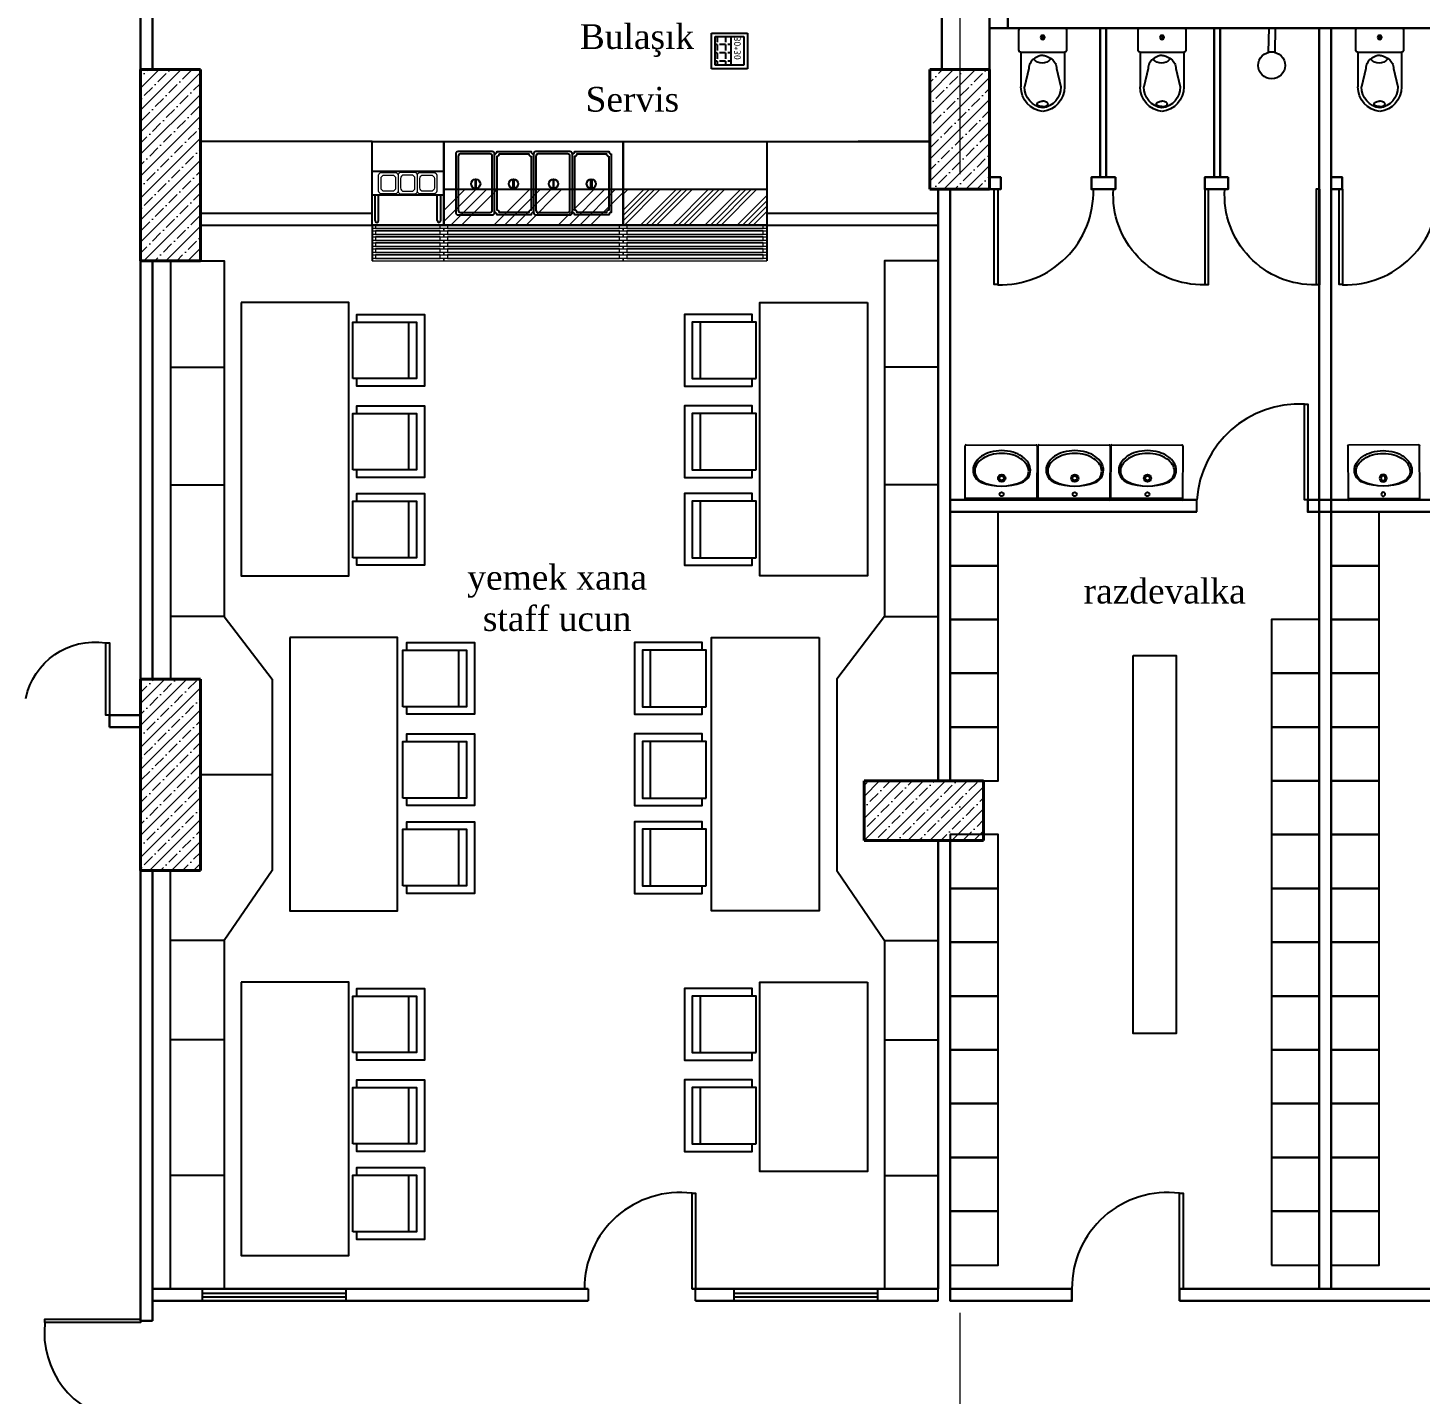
# Model space of a CAD drawing. Header units: millimetres. Extents: x 1531071 to 1560283, y -701792 to -691067.
# Drawn here: x 1537960 to 1539124, y -696221 to -695078 of the extents above; entities that cross this region are included whole.
import ezdxf

# ---------------------------------------------------------------- set-up
doc = ezdxf.new("R2010")
doc.units = ezdxf.units.MM
doc.header["$LTSCALE"] = 20
doc.header["$MEASUREMENT"] = 0
doc.linetypes.add('Dot & Dashed', pattern=[670.2777624130249, 352.777767181396, -176.388883590699, 0, -141.11111164093])
doc.linetypes.add('NewLinetype1', pattern=[0])
for name, color, linetype, lineweight in [('GRC-Ekipman', 4, 'Continuous', 25), ('OXLAR', 6, 'Continuous', 5), ('Text', 7, 'Continuous', 0), ('wall ext', 30, 'Continuous', 30)]:
    doc.layers.add(name, color=color, linetype=linetype, lineweight=lineweight)
for name, color, linetype in [('Kıtc-028 Yer Izgarası', 252, 'Continuous'), ('SANTEH', 30, 'Continuous'), ('SOŞUK ODA PANELİ', 4, 'Continuous')]:
    doc.layers.add(name, color=color, linetype=linetype)
doc.layers.add('Конструктив - Колонны_Ном._пера__202', color=7, linetype='Continuous', lineweight=0, true_color=0x38637a)
doc.layers.add('Конструктив - Колонны_Ном._пера__28', color=7, linetype='Continuous', lineweight=40, true_color=0xffe4e1)
doc.styles.get("Standard").update_dxf_attribs({"font": 'tahoma.ttf', "height": 10})
doc.styles.add('Times New  Roman', font='times.ttf')
pattern_1 = [(44.99999999999999, (1530114.895999821, -703124.7108943883), (-9.192387818248317, 9.192387818248324), []), (44.99999999999999, (1530110.299805911, -703120.1147004792), (-9.192387818248317, 9.192387818248324), [9.74999964237, -3.249999880789999, 0, -3.249999880789999])]
pattern_2 = [(44.99999999999999, (1530994.895999821, -703124.7108943883), (-9.192387818248317, 9.192387818248324), []), (44.99999999999999, (1530990.299805911, -703120.1147004792), (-9.192387818248317, 9.192387818248324), [9.74999964237, -3.249999880789999, 0, -3.249999880789999])]

# ---------------------------------------------------------------- blocks, each defined once
blk = doc.blocks.new('erwrwr')
at = {"layer": 'SANTEH'}
for p, q in [((1698831.812744256, -809690.4303981262), (1698833.029449738, -809244.1930807282)), ((1698831.812744256, -809690.4303981262), (1698833.029449738, -809244.1930807282)), ((1698833.015058598, -809249.4711565253), (1699433.008509727, -809251.8266145218)), ((1698840.248113239, -809237.0153334577), (1699425.84348593, -809239.331533821)), ((1698840.248113239, -809237.0153334577), (1699425.84348593, -809239.331533821)), ((1699433.022900867, -809246.5485387247), (1699431.806195386, -809692.7858561227)), ((1699433.022900867, -809246.5485387247), (1699431.806195386, -809692.7858561227)), ((1699425.562425169, -809699.9636033932), (1698838.992159194, -809697.64740303)), ((1699425.562425169, -809699.9636033932), (1698838.992159194, -809697.64740303))]:
    blk.add_line(p, q, dxfattribs=at)
for centre, major_axis, ratio, start_param, end_param in [((1698840.228488957, -809244.2127095448), (-7.199039219381999, 0.01962881493836119), 0.9997689785733892, 4.712388980148759, 6.283185306943441), ((1698840.228488957, -809244.2127095448), (-7.199039219381999, 0.01962881493836119), 0.9997689785733892, 4.712388980148759, 6.283185306943441), ((1699126.247343692, -809737.1915090093), (-383.9487583667532, 1.046870221899779), 0.9997689785734193, 4.245623641340609, 5.179154319435225), ((1699127.477132029, -809286.1559408865), (-16.79775817855159, 0.04580057024209509), 0.999768978573354, 3.141592653475935, 9.424777960655522), ((1699425.823861648, -809246.528909908), (-7.199039219377004, 0.01962881644438852), 0.9997689785735044, 3.141592653563035, 4.712388980357918), ((1699425.823861648, -809246.528909908), (-7.199039219377004, 0.01962881644438852), 0.9997689785735044, 3.141592653563035, 4.712388980357918), ((1698997.346398716, -809486.7964243945), (-110.3852680304446, 0.3009751892293051), 0.9997689785734124, -1.212531937823515, 7.150502412400783e-12), ((1698997.346398716, -809486.7964243945), (-110.3852680304446, 0.3009751892293051), 0.9997689785734124, -1.212531937823515, 7.150502412400783e-12), ((1698997.36563951, -809479.7396956441), (-95.98718959168617, 0.2617175572903739), 0.999768978573415, -1.104030987725463, 2.213607075418622e-11), ((1699125.9856866, -809833.1565235035), (-479.9359479584655, 1.308587776127992), 0.9997689785734164, 4.354124591421089, 5.070653369349544), ((1699125.9856866, -809833.1565235035), (-479.9359479584655, 1.308587776127992), 0.9997689785734164, 4.354124591421089, 5.070653369349544), ((1699127.110812099, -809420.5069611784), (-30.71590066935082, 0.08374961400773541), 0.9997689785734325, 3.141592653471113, 9.4247779606507), ((1699127.110812099, -809420.5069611784), (-19.19743791834725, 0.05234350760312428), 0.9997689785734388, 3.141592653411111, 9.424777960590697), ((1699256.511810613, -809487.5030617934), (-110.3852680304412, 0.3009751896896443), 0.9997689785734142, 3.141592653601113, 4.354124591431767), ((1699256.511810613, -809487.5030617934), (-110.3852680304412, 0.3009751896896443), 0.9997689785734142, 3.141592653601113, 4.354124591431767), ((1699256.531051408, -809480.4463330432), (-95.98718959170161, 0.261717556954507), 0.9997689785734214, 3.141592653608678, 4.24562364135628), ((1699000.79437462, -809486.8058256055), (-113.8332439343599, 0.3103764035535429), 0.9997689785734347, 3.603939369156706e-11, 0.5456638931116791), ((1699000.79437462, -809486.8058256055), (-113.8332439343599, 0.3103764035535429), 0.9997689785734347, 3.603939369156706e-11, 0.5456638931116791), ((1698999.142947667, -809479.7445416319), (-97.76449774850305, 0.2665635468399002), 0.9997689785734459, 4.008149367962233e-11, 0.5668908902549679), ((1699061.371150719, -809450.2604861233), (-184.5841684178295, 0.5032850445153721), 0.9997689785734174, 0.5456638930590914, 0.9721028346158302), ((1699061.371150719, -809450.2604861233), (-184.5841684178295, 0.5032850445153721), 0.9997689785734174, 0.5456638930590914, 0.9721028346158302), ((1699060.419813385, -809440.9796105718), (-170.2781903697045, 0.4642785383356484), 0.9997689785734133, 0.5668908902394132, 0.9939469107946635), ((1699193.689179075, -809441.3429812748), (-170.2781903697739, 0.4642785144428671), 0.9997689785734305, 2.147645742703903, 2.574701763259134), ((1699192.687246007, -809450.6185310619), (-184.5841684177988, 0.5032850517775641), 0.9997689785734144, 2.169489818980131, 2.595928760536899), ((1699192.687246007, -809450.6185310619), (-184.5841684177988, 0.5032850517775641), 0.9997689785734144, 2.169489818980131, 2.595928760536899), ((1699254.753743251, -809480.4414870553), (-97.76449774850114, 0.266563548251142), 0.9997689785733398, 2.574701763428871, 3.141592653643868), ((1699253.063834709, -809487.4936605825), (-113.8332439343934, 0.3103763896582825), 0.9997689785734808, 2.59592876042818, 3.141592653503782), ((1699253.063834709, -809487.4936605825), (-113.8332439343934, 0.3103763896582825), 0.9997689785734808, 2.59592876042818, 3.141592653503782), ((1699101.206994662, -809392.2230440752), (-254.9884649646408, 0.6952485763496257), 0.9997689785734245, 0.9721028346024103, 1.295392177565538), ((1699101.206994662, -809392.2230440752), (-254.9884649646408, 0.6952485763496257), 0.9997689785734245, 0.9721028346024103, 1.295392177565538), ((1699100.837292599, -809379.2465334928), (-244.0770566684704, 0.665497672504139), 0.9997689785734003, 0.9939469108008763, 1.307533510719957), ((1699127.438361006, -809300.3755506933), (-350.528424847934, 0.9557467459731418), 0.9997689785733598, 1.295392177647302, 1.570796326846609), ((1699127.438361006, -809300.3755506933), (-350.528424847934, 0.9557467459731418), 0.9997689785733598, 1.295392177647302, 1.570796326846609), ((1699127.489987287, -809281.4411630309), (-345.4703903724541, 0.9419555396450374), 0.9997689785734689, 1.307533510659684, 1.570796326765369), ((1699127.438361006, -809300.3755506934), (-350.5284248480002, 0.9557467143536457), 0.9997689785733631, 1.570796326756425, 1.846200475955743), ((1699127.438361006, -809300.3755506934), (-350.5284248480002, 0.9557467143536457), 0.9997689785733631, 1.570796326756425, 1.846200475955743), ((1699127.489987287, -809281.4411630309), (-345.4703903724197, 0.9419555567463265), 0.9997689785734337, 1.570796326814859, 1.834059142920536), ((1699153.608939684, -809379.3904200522), (-244.0770566685713, 0.6654976392372821), 0.9997689785733689, 1.834059142795034, 2.1476457427141), ((1699153.168480439, -809392.3647216582), (-254.988464964719, 0.6952485498653721), 0.9997689785733619, 1.846200475860379, 2.169489818823496), ((1699153.168480439, -809392.3647216582), (-254.988464964719, 0.6952485498653721), 0.9997689785733619, 1.846200475860379, 2.169489818823496), ((1698839.011783476, -809690.4500269429), (-7.199039219375664, 0.0196288169140305), 0.9997689785735043, 3.848499297021135e-11, 1.570796326833356), ((1698839.011783476, -809690.4500269429), (-7.199039219375664, 0.0196288169140305), 0.9997689785735043, 3.848499297021135e-11, 1.570796326833356), ((1699424.843303395, -809693.0349759331), (-5.439031470668024, 4.715032585161338), 0.9345326649648888, 2.354601212145936, 3.925397538902832), ((1699424.843303395, -809693.0349759331), (-5.439031470668024, 4.715032585161338), 0.9345326649648888, 2.354601212145936, 3.925397538902832)]:
    blk.add_ellipse(centre, major_axis=major_axis, ratio=ratio, start_param=start_param, end_param=end_param, dxfattribs=at)
blk = doc.blocks.new('A$C051A4A38')
for p, q in [((17.82497160662751, 493.4857246535248), (17.82497160662751, 205.3194513036869)), ((382.1750347507113, 493.4857246535248), (382.1750347507113, 205.3194513036869)), ((83.83655422718584, 360.5657304986817), (47.82497160662751, 205.3194513036869)), ((316.163452130153, 360.5657304986817), (352.1750347507113, 205.3194513036869))]:
    blk.add_line(p, q)
blk.add_lwpolyline([(377.0000031786549, 699.6836375960556), (23.00000317869853, 699.6836375960556, 0.414213562373095), (3.178683982696384e-06, 676.6836375960556), (3.178683982696384e-06, 516.4857246535248, 0.414213562373095), (23.00000317869853, 493.4857246535248), (377.0000031786549, 493.4857246535248, 0.414213562373095), (400.0000031786549, 516.4857246535248), (400.0000031786549, 676.6836375960556, 0.414213562373095)], format="xyb", close=True)
for points in [[(200.0000031786694, 470.5924070913024, 0.04637052295903025), (168.6493764277475, 463.340812308219, 0.08892268746669939), (124.6951582516558, 439.4788472790678, 0.1049567332455669), (93.91444325050543, 401.9482801846752, 0.1200112168691441), (83.83655422718584, 360.5657304986526, 0.120011216869144)], [(200.0000031786694, 470.5924070913024, -0.04637052295903025), (231.3506299295914, 463.340812308219, -0.08892268746669939), (275.3048481056685, 439.4788472790678, -0.1049567332455669), (306.0855631068334, 401.9482801846752, -0.1200112168691441), (316.163452130153, 360.5657304986526, -0.120011216869144)], [(201.3833450073944, 41.2491958157334, -0.04991113581767923), (182.7600536318132, 43.11285767424852, -0.0637320711279619), (168.8564330728186, 47.82508664668421, -0.1036220539213385), (158.1606614208358, 56.13590185497014, -0.1777676346922953), (155.3833450073944, 63.70069147541653, -0.1777676346922977), (158.1606614208358, 71.26548109586292, -0.1036220539213402), (168.8564330728186, 79.5762963041634, -0.06373207112796331), (182.7600536318132, 84.28852527658455, -0.04991113581767966), (201.3833450073944, 86.15218713509967, -0.04991113581767967)], [(201.3833450073944, 41.2491958157334, 0.04991113581767923), (220.0066363829901, 43.11285767424852, 0.0637320711279619), (233.9102569419847, 47.82508664668421, 0.1036220539213385), (244.6060285939675, 56.13590185497014, 0.1777676346922953), (247.3833450073944, 63.70069147541653, 0.1777676346922977), (244.6060285939675, 71.26548109586292, 0.1036220539213402), (233.9102569419847, 79.5762963041634, 0.06373207112796331), (220.0066363829901, 84.28852527658455, 0.04991113581767966), (201.3833450073944, 86.15218713509967, 0.04991113581767967)]]:
    blk.add_lwpolyline(points, format="xyb")
for radius in [17.25, 5.75]:
    blk.add_circle((200.000003178684, 619.9857246535248), radius)
for centre, radius, start, end in [((203.4615888107583, 493.4671713754215), 87.67161707466501, 218.0101907686015, 270.9040889201532), ((206.2282724682227, 493.4671713754215), 87.67161707466501, 269.0959110798468, 321.9898092313985), ((224.6146354153534, 205.3194513036869), 206.7896638087259, 180, 263.1637475958357), ((224.6146354153534, 205.3194513036869), 176.7896638087259, 180, 261.9966400138361), ((175.3853709419855, 205.3194513036869), 176.7896638087259, 278.0033599861639, 0), ((175.3853709419855, 205.3194513036869), 206.7896638087259, 276.8362524041643, 0)]:
    blk.add_arc(centre, radius, start, end)
blk = doc.blocks.new('M_DFURN_FURN_3D SOFA - 1-SEAT_P')
at = {"color": 0, "linetype": 'ByBlock', "lineweight": -2}
blk.add_line((0.2222159999999995, 0.3944159999999997), (0.2222159999999995, -0.3944159999999997), dxfattribs=at)
blk.add_lwpolyline([(0.9444179999999989, 0.3944159999999997), (0.9444179999999989, 0.499968), (0, 0.499968), (0, -0.499968), (0.9444179999999989, -0.499968), (0.9444179999999989, -0.3944159999999997)], dxfattribs=at)
blk.add_lwpolyline([(0.9999719999999996, -0.3944159999999997), (0.9999719999999996, 0.3944159999999997), (0.1111080000000015, 0.3944159999999997), (0.1111080000000015, -0.3944159999999997)], close=True, dxfattribs=at)
at = {"layer": 'Defpoints', "color": 0, "linetype": 'ByBlock', "lineweight": -2}
for p in [(0, 0.499968), (0, -0.499968)]:
    blk.add_point(p, dxfattribs=at)
blk = doc.blocks.new('KüverÜnit. L60')
for p, q in [((-57.51679228704597, -66.25063764738115), (-57.51679228704597, -45)), ((-54.48853546792815, -66.25063764738115), (-54.48853546792815, -45)), ((-5.511464532057289, -66.25063764738115), (-5.511464532057289, -45)), ((-2.483207712939473, -66.25063764738115), (-2.483207712939473, -45))]:
    blk.add_line(p, q)
for points in [[(-60, 0), (0, 0), (0, -70), (-60, -70)], [(-60, -45), (-60, -25), (0, -25), (0, -45)]]:
    blk.add_lwpolyline(points, close=True)
at = {"color": 33, "lineweight": 0}
for points in [[(-52.5, -26.20000000000073), (-40.3000000000029, -26.20000000000073, -0.4142135623730951), (-38.3000000000029, -28.20000000000073), (-38.3000000000029, -41.79999999999927, -0.4142135623730951), (-40.3000000000029, -43.79999999999927), (-52.5, -43.79999999999927, -0.4142135623730951), (-54.5, -41.79999999999927), (-54.5, -28.19999999999891, -0.414213562373061)], [(-49.5, -28.20000000000073), (-43.30000000000291, -28.20000000000073, -0.4142135623730951), (-40.3000000000029, -31.20000000000073), (-40.3000000000029, -38.79999999999927, -0.4142135623731022), (-43.30000000000291, -41.79999999999927), (-49.5, -41.79999999999927, -0.4142135623730951), (-52.5, -38.79999999999927), (-52.5, -31.20000000000073, -0.4142135623730951)], [(-24.09999999999127, -26.20000000000073), (-36.3000000000029, -26.20000000000073, 0.4142135623730951), (-38.3000000000029, -28.20000000000073), (-38.3000000000029, -41.79999999999927, 0.4142135623730951), (-36.3000000000029, -43.79999999999927), (-24.09999999999127, -43.80000000000111, 0.4142135623730951), (-22.09999999999127, -41.80000000000108), (-22.09999999999127, -28.19999999999891, 0.414213562373061)], [(-27.10000000000582, -28.20000000000073), (-33.29999999998836, -28.20000000000073, 0.4142135623730951), (-36.3000000000029, -31.20000000000073), (-36.3000000000029, -38.79999999999927, 0.4142135623731022), (-33.29999999998836, -41.79999999999927), (-27.10000000000582, -41.79999999999927, 0.4142135623730951), (-24.09999999999127, -38.79999999999927), (-24.09999999999127, -31.20000000000073, 0.4142135623730951)], [(-20.09999999999127, -26.20000000000073), (-7.899999999994179, -26.20000000000073, -0.4142135623730951), (-5.899999999994179, -28.20000000000073), (-5.899999999994179, -41.80000000000108, -0.4142135623730951), (-7.899999999994179, -43.80000000000111), (-20.09999999999127, -43.80000000000111, -0.4142135623730951), (-22.09999999999127, -41.80000000000108), (-22.09999999999127, -28.19999999999891, -0.414213562373061)], [(-17.09999999999127, -28.20000000000073), (-10.89999999999418, -28.20000000000073, -0.4142135623730951), (-7.899999999994179, -31.20000000000073), (-7.899999999994179, -38.79999999999927, -0.4142135623731022), (-10.89999999999418, -41.79999999999927), (-17.09999999999127, -41.79999999999927, -0.4142135623730951), (-20.09999999999127, -38.79999999999927), (-20.09999999999127, -31.20000000000073, -0.4142135623730951)]]:
    blk.add_lwpolyline(points, format="xyb", close=True, dxfattribs=at)
at = {"color": 45, "lineweight": 0}
for points in [[(-60, -75), (0, -75), (0, -73), (-60, -73)], [(-60, -80), (0, -80), (0, -78), (-60, -78)], [(-57, -73), (-3, -73), (-3, -70), (-57, -70)], [(-57, -78), (-3, -78), (-3, -75), (-57, -75)], [(-57, -83), (-3, -83), (-3, -80), (-57, -80)], [(-60, -85), (0, -85), (0, -83), (-60, -83)], [(-60, -90), (0, -90), (0, -88), (-60, -88)], [(-60, -95), (0, -95), (0, -93), (-60, -93)], [(-57, -88), (-3, -88), (-3, -85), (-57, -85)], [(-57, -88), (-3, -88), (-3, -85), (-57, -85)], [(-57, -88), (-3, -88), (-3, -85), (-57, -85)], [(-57, -93), (-3, -93), (-3, -90), (-57, -90)], [(-57, -93), (-3, -93), (-3, -90), (-57, -90)], [(-60, -100), (0, -100), (0, -98), (-60, -98)], [(-57, -98), (-3, -98), (-3, -95), (-57, -95)]]:
    blk.add_lwpolyline(points, close=True, dxfattribs=at)
for centre in [(-56.00266387748707, -66.25063764738115), (-3.99733612249838, -66.25063764738115)]:
    blk.add_arc(centre, 1.514128409557086, 180, 0)
blk = doc.blocks.new('Sıcak Serv. Ünit(GN). L150')
at = {"linetype": 'NewLinetype1', "lineweight": 0}
h = blk.add_hatch(dxfattribs=at)
h.set_pattern_fill('ANSI34-METRIC', color=251, scale=2, style=0)
h.set_pattern_definition([(45, (1049.743019321773, 1063.118515001928), (-26.94076836320756, 26.94076836320756), []), (45, (1058.72327932177, 1063.118515001928), (-26.94076836320756, 26.94076836320756), []), (45, (1067.703539321766, 1063.118515001928), (-26.94076836320756, 26.94076836320756), []), (45, (1076.68381932177, 1063.118515001928), (-26.94076836320756, 26.94076836320756), [])])
h.paths.add_polyline_path([(-150, -40), (-150, -70.00000000000091), (0, -70.00000000000091), (0, -40)])
for p, q in [((-150, 0), (0, 0)), ((-150, -70.00000000000091), (-150, 0)), ((0, 0), (0, -70.00000000000091)), ((-150, -40), (0, -40)), ((-150, -70.00000000000091), (-150, -40)), ((0, -40), (0, -70.00000000000091)), ((0, -70.00000000000091), (-150, -70.00000000000091)), ((0, -70.00000000000091), (-150, -70.00000000000091)), ((-3, -70.00000000000091), (-147, -70.00000000000091))]:
    blk.add_line(p, q)
at = {"color": 45, "lineweight": 0}
for p, q in [((0, -73.00000000000091), (-150, -73.00000000000091)), ((-150, -73.00000000000091), (-150, -75.00000000000091)), ((-150, -75.00000000000091), (0, -75.00000000000091)), ((0, -78.00000000000091), (-150, -78.00000000000091)), ((-150, -78.00000000000091), (-150, -80.00000000000091)), ((-150, -80.00000000000091), (0, -80.00000000000091)), ((-147, -70.00000000000091), (-147, -73.00000000000091)), ((-147, -73.00000000000091), (-3, -73.00000000000091)), ((-3, -75.00000000000091), (-147, -75.00000000000091)), ((-147, -75.00000000000091), (-147, -78.00000000000091)), ((-147, -78.00000000000091), (-3, -78.00000000000091)), ((-3, -80.00000000000091), (-147, -80.00000000000091)), ((-147, -80.00000000000091), (-147, -83.00000000000091)), ((-3, -73.00000000000091), (-3, -70.00000000000091)), ((-3, -78.00000000000091), (-3, -75.00000000000091)), ((-3, -83.00000000000091), (-3, -80.00000000000091)), ((0, -75.00000000000091), (0, -73.00000000000091)), ((0, -80.00000000000091), (0, -78.00000000000091)), ((0, -83.00000000000091), (-150, -83.00000000000091)), ((-150, -83.00000000000091), (-150, -85.00000000000091)), ((-150, -85.00000000000091), (0, -85.00000000000091)), ((0, -88.00000000000091), (-150, -88.00000000000091)), ((-150, -88.00000000000091), (-150, -90.00000000000091)), ((-150, -90.00000000000091), (0, -90.00000000000091)), ((0, -93.00000000000091), (-150, -93.00000000000091)), ((-150, -93.00000000000091), (-150, -95.00000000000091)), ((-147, -83.00000000000091), (-3, -83.00000000000091)), ((-3, -85.00000000000091), (-147, -85.00000000000091)), ((-147, -85.00000000000091), (-147, -88.00000000000091)), ((-3, -85.00000000000091), (-147, -85.00000000000091)), ((-147, -85.00000000000091), (-147, -88.00000000000091)), ((-3, -85.00000000000091), (-147, -85.00000000000091)), ((-147, -85.00000000000091), (-147, -88.00000000000091)), ((-147, -88.00000000000091), (-3, -88.00000000000091)), ((-147, -88.00000000000091), (-3, -88.00000000000091)), ((-147, -88.00000000000091), (-3, -88.00000000000091)), ((-3, -90.00000000000091), (-147, -90.00000000000091)), ((-147, -90.00000000000091), (-147, -93.00000000000091)), ((-3, -90.00000000000091), (-147, -90.00000000000091)), ((-147, -90.00000000000091), (-147, -93.00000000000091)), ((-147, -93.00000000000091), (-3, -93.00000000000091)), ((-147, -93.00000000000091), (-3, -93.00000000000091)), ((-3, -88.00000000000091), (-3, -85.00000000000091)), ((-3, -88.00000000000091), (-3, -85.00000000000091)), ((-3, -88.00000000000091), (-3, -85.00000000000091)), ((-3, -93.00000000000091), (-3, -90.00000000000091)), ((-3, -93.00000000000091), (-3, -90.00000000000091)), ((0, -85.00000000000091), (0, -83.00000000000091)), ((0, -90.00000000000091), (0, -88.00000000000091)), ((0, -95.00000000000091), (0, -93.00000000000091)), ((-150, -95.00000000000091), (0, -95.00000000000091)), ((0, -98.00000000000091), (-150, -98.00000000000091)), ((-150, -98.00000000000091), (-150, -100.0000000000009)), ((-150, -100.0000000000009), (0, -100.0000000000009)), ((-3, -95.00000000000091), (-147, -95.00000000000091)), ((-147, -95.00000000000091), (-147, -98.00000000000091)), ((-147, -98.00000000000091), (-3, -98.00000000000091)), ((-3, -98.00000000000091), (-3, -95.00000000000091)), ((0, -100.0000000000009), (0, -98.00000000000091))]:
    blk.add_line(p, q, dxfattribs=at)
at = {"color": 33}
for points in [[(-140, -10.5), (-140, -59.50000000000091, 0.4142135623731128), (-138, -61.5000000000009), (-109.5, -61.5000000000009, 0.4142135623730951), (-107.5, -59.50000000000091), (-107.5, -10.5, 0.4142135623730774), (-109.5, -8.5), (-138, -8.5, 0.4142135623730951)], [(-138, -12.5), (-138, -57.49999999999727, 0.4142135623731679), (-136, -59.50000000000091), (-111.5, -59.49999999999727, 0.4142135623731364), (-109.5, -57.49999999999727), (-109.5, -12.5, 0.4142135623730466), (-111.5, -10.5), (-136, -10.5, 0.4142135623730542)], [(-75, -10.5), (-75, -59.50000000000091, 0.4142135623731128), (-77, -61.5000000000009), (-105.5, -61.5000000000009, 0.4142135623730951), (-107.5, -59.50000000000091), (-107.5, -10.5, 0.4142135623730774), (-105.5, -8.5), (-77, -8.5, 0.4142135623730951)], [(-77, -12.5), (-77, -57.49999999999727, 0.4142135623731679), (-79, -59.50000000000091), (-103.5, -59.49999999999727, 0.4142135623731364), (-105.5, -57.49999999999727), (-105.5, -12.5, 0.4142135623730466), (-103.5, -10.5), (-79, -10.5, 0.4142135623730542)], [(-75, -10.5), (-75, -59.50000000000091, 0.4142135623731128), (-73, -61.5000000000009), (-44.5, -61.5000000000009, 0.4142135623730951), (-42.5, -59.50000000000091), (-42.5, -10.5, 0.4142135623730774), (-44.5, -8.5), (-73, -8.5, 0.4142135623730951)], [(-73, -12.5), (-73, -57.49999999999727, 0.4142135623731679), (-71, -59.50000000000091), (-46.5, -59.49999999999727, 0.4142135623731364), (-44.5, -57.49999999999727), (-44.5, -12.5, 0.4142135623730466), (-46.5, -10.5), (-71, -10.5, 0.4142135623730542)], [(-10, -10.5), (-10, -59.50000000000091, 0.4142135623731128), (-12, -61.5000000000009), (-40.49999999999999, -61.5000000000009, 0.4142135623730951), (-42.5, -59.50000000000091), (-42.5, -10.5, 0.4142135623730774), (-40.49999999999999, -8.5), (-12, -8.5, 0.4142135623730951)], [(-12, -12.5), (-12, -57.49999999999727, 0.4142135623731679), (-14, -59.50000000000091), (-38.5, -59.49999999999727, 0.4142135623731364), (-40.49999999999999, -57.49999999999727), (-40.49999999999999, -12.5, 0.4142135623730466), (-38.5, -10.5), (-14, -10.5, 0.4142135623730542)]]:
    blk.add_lwpolyline(points, format="xyb", close=True, dxfattribs=at)
for points in [[(-123.6801617753663, -31.82080427140318), (-123.6801617753663, -39.31866278338565), (-122.9307923194865, -39.31866278338565), (-122.9307923194865, -31.82080427140318)], [(-91.31983822461916, -31.82080427140318), (-91.31983822461916, -39.31866278338565), (-92.0692076805135, -39.31866278338565), (-92.0692076805135, -31.82080427140318)], [(-58.68016177538084, -31.82080427140318), (-58.68016177538084, -39.31866278338565), (-57.93079231948651, -39.31866278338565), (-57.93079231948651, -31.82080427140318)], [(-26.31983822463372, -31.82080427140318), (-26.31983822463372, -39.31866278338565), (-27.0692076805135, -39.31866278338565), (-27.0692076805135, -31.82080427140318)]]:
    blk.add_lwpolyline(points, close=True, dxfattribs=at)
for centre in [(-123.2801617753721, -35.56973352739443), (-91.71983822462792, -35.56973352739443), (-58.28016177538666, -35.56973352739443), (-26.71983822462789, -35.56973352739443)]:
    blk.add_circle(centre, 3.823091046240731, dxfattribs=at)
blk = doc.blocks.new('Nötr Servis Ünit. L120')
at = {"lineweight": 0}
h = blk.add_hatch(dxfattribs=at)
h.set_pattern_fill('ANSI34', color=251, style=0)
h.set_pattern_definition([(44.99999999999077, (-4875.962109200816, -917.2175016463316), (-13.47038418160355, 13.47038418160373), []), (44.99999999999077, (-4871.471979200811, -917.2175016463316), (-13.47038418160355, 13.47038418160373), []), (44.99999999999077, (-4866.981849200818, -917.2175016463316), (-13.47038418160355, 13.47038418160373), []), (44.99999999999077, (-4862.491709200811, -917.2175016463316), (-13.47038418160355, 13.47038418160373), [])])
h.paths.add_polyline_path([(-120, -70), (0, -70), (0, -40), (-120, -40)])
for points in [[(-120, 0), (0, 0), (0, -70), (-120, -70)], [(-120, -40), (0, -40), (0, -70), (-120, -70)]]:
    blk.add_lwpolyline(points, close=True)
at = {"color": 45, "lineweight": 0}
for points in [[(-120, -75), (0, -75), (0, -73), (-120, -73)], [(-120, -80), (0, -80), (0, -78), (-120, -78)], [(-117, -73), (-3, -73), (-3, -70), (-117, -70)], [(-117, -78), (-3, -78), (-3, -75), (-117, -75)], [(-117, -83), (-3, -83), (-3, -80), (-117, -80)], [(-120, -85), (0, -85), (0, -83), (-120, -83)], [(-120, -90), (0, -90), (0, -88), (-120, -88)], [(-120, -95), (0, -95), (0, -93), (-120, -93)], [(-117, -88), (-3, -88), (-3, -85), (-117, -85)], [(-117, -88), (-3, -88), (-3, -85), (-117, -85)], [(-117, -88), (-3, -88), (-3, -85), (-117, -85)], [(-117, -93), (-3, -93), (-3, -90), (-117, -90)], [(-117, -93), (-3, -93), (-3, -90), (-117, -90)], [(-120, -100), (0, -100), (0, -98), (-120, -98)], [(-117, -98), (-3, -98), (-3, -95), (-117, -95)]]:
    blk.add_lwpolyline(points, close=True, dxfattribs=at)
blk = doc.blocks.new('A$C1AAB3821')
at = {"layer": 'Kıtc-028 Yer Izgarası'}
for p, q in [((29.99998538436012, 30.00000472296779), (-1.46156398841e-05, 30.00000472296779)), ((-1.46156398841e-05, 30.00000472296779), (-1.46156398841e-05, 4.7229677875e-06)), ((26.99998538436013, 27.00000472296779), (2.999985384360115, 27.00000472296779)), ((2.999985384360115, 27.00000472296779), (2.999985384360115, 3.000004722967788)), ((2.999985384360115, 25.23975224223341), (7.742056445749768, 25.23975224223341)), ((9.64705644575042, 25.2397522422325), (9.64705644575042, 27.00000472296688)), ((9.647056445748603, 25.23975224223341), (14.72705644575035, 25.23975224223341)), ((9.64705644575042, 18.25475224223282), (9.64705644575042, 23.33475224223275)), ((16.63205644574918, 25.2397522422325), (16.63205644574918, 27.00000472296688)), ((16.63205644574918, 25.23975224223341), (21.71205644574911, 25.23975224223341)), ((16.63205644574918, 18.25475224223282), (16.63205644574918, 23.33475224223275)), ((23.61705644574977, 25.2397522422325), (23.61705644574977, 27.00000472296688)), ((23.61705644574977, 25.23975224223341), (26.9999853843583, 25.23975224223341)), ((23.61705644574977, 18.25475224223282), (23.61705644574977, 23.33475224223275)), ((26.99998538436013, 3.000004722967788), (26.99998538436013, 27.00000472296779)), ((29.99998538436012, 4.7229677875e-06), (29.99998538436012, 30.00000472296779)), ((2.999985384360115, 18.25475224223373), (7.742056445749768, 18.25475224223373)), ((26.99998538436013, 13.49829440901521), (2.999985384360115, 13.49829440901521)), ((2.999985384360115, 13.49829440901521), (2.999985384360115, 3.000004722967788)), ((9.647056445748603, 18.25475224223373), (14.72705644575035, 18.25475224223373)), ((9.64705644575042, 13.49829440901521), (9.64705644575042, 16.34975224223308)), ((16.63205644574918, 18.25475224223373), (21.71205644574911, 18.25475224223373)), ((16.63205644574918, 13.49829440901521), (16.63205644574918, 16.34975224223308)), ((23.61705644574977, 18.25475224223373), (26.9999853843583, 18.25475224223373)), ((23.61705644574977, 13.49829440901521), (23.61705644574977, 16.34975224223308)), ((26.99998538436013, 3.000004722967788), (26.99998538436013, 13.49829440901521)), ((-1.46156398841e-05, 4.7229677875e-06), (29.99998538436012, 4.7229677875e-06)), ((2.999985384360115, 3.000004722967788), (26.99998538436013, 3.000004722967788)), ((2.999985384360115, 3.000004722967788), (26.99998538436013, 3.000004722967788))]:
    blk.add_line(p, q, dxfattribs=at)
blk.add_text('30*30', height=5.4, dxfattribs=at).set_placement((2.999985384360115, 5.636445308467955))

msp = doc.modelspace()

# ---------------------------------------------------------------- hatches: boundary and pattern name
at = {"layer": 'Конструктив - Колонны_Ном._пера__202', "linetype": 'Continuous'}
h = msp.add_hatch(dxfattribs=at)
h.set_pattern_fill('ЖЕЛЕЗОБЕТОН__ГОСТ_', color=1, scale=0.1, style=0, pattern_type=2)
h.set_pattern_definition(pattern_2)
h.paths.add_polyline_path([(1538053.985141549, -695272.4639594349), (1538103.985141549, -695272.4639594349), (1538103.985141549, -695112.4639594349), (1538053.985141549, -695112.4639594349)])
h = msp.add_hatch(dxfattribs=at)
h.set_pattern_fill('ЖЕЛЕЗОБЕТОН__ГОСТ_', color=1, scale=0.1, style=0, pattern_type=2)
h.set_pattern_definition(pattern_1)
h.paths.add_polyline_path([(1538713.985141549, -695212.4639594349), (1538763.985141549, -695212.4639594349), (1538763.985141549, -695112.4639594349), (1538713.985141549, -695112.4639594349)])
h = msp.add_hatch(dxfattribs=at)
h.set_pattern_fill('ЖЕЛЕЗОБЕТОН__ГОСТ_', color=1, scale=0.1, style=0, pattern_type=2)
h.set_pattern_definition(pattern_2)
h.paths.add_polyline_path([(1538053.985141549, -695782.4639594349), (1538103.985141549, -695782.4639594349), (1538103.985141549, -695622.4639594349), (1538053.985141549, -695622.4639594349)])
h = msp.add_hatch(dxfattribs=at)
h.set_pattern_fill('ЖЕЛЕЗОБЕТОН__ГОСТ_', color=1, scale=0.1, style=0, pattern_type=2)
h.set_pattern_definition(pattern_1)
h.paths.add_polyline_path([(1538758.985141549, -695757.4639594349), (1538758.985141549, -695707.4639594349), (1538658.985141549, -695707.4639594349), (1538658.985141549, -695757.4639594349)])

# ---------------------------------------------------------------- linework, layer by layer
at = {"color": 0, "lineweight": 30, "ltscale": 0.5}
for p, q in [((1538763.985141549, -695112.4639594349), (1538763.985141549, -694609.3637456442)), ((1538723.985141549, -695112.4639594349), (1538723.985141549, -694638.6794019255)), ((1538779.285141549, -695077.7139594349), (1538779.285141549, -694633.9454526955)), ((1538779.285141549, -695077.7139594349), (1539414.285141549, -695077.7139594349))]:
    msp.add_line(p, q, dxfattribs=at)
for points in [[(1538053.985141549, -695112.4639594349), (1538053.985141549, -695032.4639594349), (1538063.985141549, -695032.4639594349), (1538063.985141549, -695112.4639594349), (1538053.985141549, -695112.4639594349)], [(1538764.082688397, -695202.5629435024), (1538773.22856314, -695202.5629435024), (1538773.22856314, -695212.56294371), (1538764.082688397, -695212.56294371)], [(1538869.139145225, -695202.5629337376), (1538849.139145225, -695202.5629337376), (1538849.139145225, -695212.5629435024), (1538869.139145225, -695212.5629516955)], [(1538963.389145225, -695202.5629337376), (1538943.889145225, -695202.5629337376), (1538943.889145225, -695212.5629435024), (1538963.389145225, -695212.5629516955)], [(1539049.682688625, -695202.5629435024), (1539058.828563367, -695202.5629435024), (1539058.828563367, -695212.56294371), (1539049.682688625, -695212.56294371)], [(1538832.839145225, -696132.4639594349), (1538731.089145225, -696132.4639594349), (1538731.089145225, -696142.4639594349), (1538832.839145225, -696142.4639594349)]]:
    msp.add_lwpolyline(points, close=True, dxfattribs=at)
for points in [[(1538779.285141549, -695077.7139594349), (1538763.985141549, -695077.7139594349)], [(1538856.385020337, -695202.5629417709), (1538856.385020337, -695077.7139594349)], [(1538861.385020337, -695202.5629417709), (1538861.385020337, -695202.5629435024), (1538861.385020337, -695077.7139594349)], [(1538861.385020337, -695202.5629435024), (1538861.385020337, -695202.5629435024), (1538861.385020337, -695077.7139594349)], [(1538951.785020337, -695202.5629417709), (1538951.785020337, -695077.7139594349)], [(1538956.785020337, -695202.5629417709), (1538956.785020337, -695202.5629435024), (1538956.785020337, -695077.7139594349)], [(1538956.785020337, -695202.5629435024), (1538956.785020337, -695202.5629435024), (1538956.785020337, -695077.7139594349)], [(1539039.682688398, -696132.4639594349), (1539039.682688398, -695077.7139594349)], [(1539049.682688398, -696132.4639594349), (1539049.682688398, -695077.7139594349)], [(1539049.682688398, -695212.56294371), (1539049.682688625, -695202.5629357612)], [(1538721.089145225, -695212.4639594349), (1538721.089145225, -695707.4639594349)], [(1538731.089145225, -695212.4639594349), (1538731.089145225, -695707.4639594349)], [(1538063.985141549, -695383.2807698674), (1538063.985141549, -695272.4639594349), (1538053.985141549, -695272.4639594349), (1538053.985141549, -695383.2807698674)], [(1538053.985141549, -695272.4639594349), (1538053.985141549, -695622.4639594349), (1538063.985141549, -695622.4639594349), (1538063.985141549, -695272.4639594349)], [(1538063.985141549, -695272.4639594349), (1538053.985141549, -695272.4639594349)], [(1538103.985141549, -695272.4639594349), (1538093.985141549, -695272.4639594349)], [(1538937.339145225, -695482.4639695358), (1538731.089145225, -695482.4639695358), (1538731.089145225, -695472.4639695358), (1538731.089145225, -695472.3757665367), (1538937.339145225, -695472.4639695358)], [(1539257.889145225, -695472.4639695358), (1539030.039145225, -695472.4639695358), (1539030.039145225, -695482.4639695358), (1539257.889145225, -695482.4639695358)], [(1538027.967388517, -695652.5373100857), (1538053.863384841, -695652.5373100857)], [(1538027.967388517, -695662.5373100857), (1538027.967388517, -695652.5373100857), (1538027.967388517, -695652.5373100857)], [(1538027.967388517, -695662.5373100857), (1538053.863384841, -695662.5373100857)], [(1538721.089145225, -695757.4639594349), (1538721.089145225, -696132.4639594349)], [(1538731.089145225, -695757.4639594349), (1538731.089145225, -696132.4639594349)], [(1538063.985141549, -696132.4639594349), (1538063.985141549, -695782.4639594349), (1538053.985141549, -695782.4639594349), (1538053.985141549, -696132.4639594349)], [(1538063.985141549, -696132.4639594349), (1538063.985141549, -695782.4639594349)], [(1538053.985141549, -696132.4639594349), (1538053.985141549, -696159.2135000759)], [(1538282.839145225, -696142.4639594349), (1538063.985141549, -696142.4639594349), (1538063.985141549, -696132.4639594349), (1538282.839145225, -696132.4639594349)], [(1538282.839145225, -696132.4639594349), (1538428.139145225, -696132.4639594349)], [(1538515.189145225, -696132.4639594349), (1538721.089145226, -696132.4639594349)], [(1538922.839145225, -696132.4639594349), (1539160.039145225, -696132.4639594349)], [(1538922.839145225, -696132.4639594349), (1538922.839145225, -696142.4639594349)], [(1538063.985141549, -696159.2135000759), (1538063.985141549, -696142.4639594349)], [(1538282.839145225, -696142.4639594349), (1538063.985141549, -696142.4639594349), (1538063.985141549, -696142.4639594349)], [(1538428.139145225, -696142.4639594349), (1538282.839145225, -696142.4639594349)], [(1538428.139145225, -696142.4639594349), (1538282.839145225, -696142.4639594349)], [(1538721.089145225, -696142.4639594349), (1538518.139145225, -696142.4639594349)], [(1538721.089145225, -696142.4639594349), (1538518.139145225, -696142.4639594349)], [(1538922.839145225, -696142.4639594349), (1539160.039145225, -696142.4639594349)], [(1538053.985141549, -696159.2135000759), (1538053.985141549, -696159.2135000759), (1538063.985141549, -696159.2135000759)]]:
    msp.add_lwpolyline(points, dxfattribs=at)
for points in [[(1538138.156964099, -695307.2307698673), (1538138.156964099, -695535.8307698673), (1538228.156964099, -695535.8307698673), (1538228.156964099, -695307.2307698673)], [(1538661.917322675, -695307.2307698673), (1538661.917322675, -695535.8307698673), (1538571.917322675, -695535.8307698673), (1538571.917322675, -695307.2307698673)], [(1538178.756964099, -695587.5807698673), (1538178.756964099, -695816.1807698674), (1538268.756964099, -695816.1807698674), (1538268.756964099, -695587.5807698673)], [(1538621.317322676, -695587.5807698673), (1538621.317322676, -695816.1807698674), (1538531.317322676, -695816.1807698674), (1538531.317322676, -695587.5807698673)], [(1538138.156964099, -695875.9307698674), (1538138.156964099, -696104.5307698674), (1538228.156964099, -696104.5307698674), (1538228.156964099, -695875.9307698674)], [(1538661.917322675, -695875.9307698674), (1538661.917322675, -696034.1807698674), (1538571.917322675, -696034.1807698674), (1538571.917322675, -695875.9307698674)]]:
    msp.add_lwpolyline(points, close=True)
at = {"layer": 'OXLAR', "color": 6, "linetype": 'Dot & Dashed', "ltscale": 0.15}
msp.add_line((1538738.985141549, -694141.5868840531), (1538738.985141549, -697894.5842349431), dxfattribs=at)
at = {"layer": 'SOŞUK ODA PANELİ', "color": 0, "lineweight": -3, "ltscale": 0.5}
for p, q in [((1538577.537085452, -695172.4639594349), (1538713.985141549, -695172.4639594349)), ((1538713.985141549, -695172.4639594349), (1538653.985141549, -695172.4639594349)), ((1538103.985141549, -695232.4639594349), (1538247.537201323, -695232.4639594349)), ((1538577.537085452, -695232.4639594349), (1538721.089145225, -695232.4639594349)), ((1538103.985141549, -695242.4639594349), (1538721.089145225, -695242.4639594349)), ((1538247.537201323, -695242.4639594349), (1538247.537201323, -695272.4639594349)), ((1538577.537085452, -695242.4639594349), (1538577.537085452, -695272.4639594349))]:
    msp.add_line(p, q, dxfattribs=at)
msp.add_lwpolyline([(1538103.985141549, -695232.4639594349), (1538247.537201323, -695232.4639594349), (1538247.537201323, -695172.4639594349), (1538103.985141549, -695172.4639594349)], close=True, dxfattribs=at)
at = {"layer": 'wall ext', "color": 0, "lineweight": -3, "ltscale": 0.5}
for points in [[(1539002.710229126, -695097.6985233614), (1539003.161999975, -695077.7139594349), (1538997.378227645, -695077.7139594349), (1538996.926456796, -695097.6985233614)], [(1538078.985141549, -695622.4639594349), (1538063.985141549, -695622.4639594349), (1538063.985141549, -695272.4639594349), (1538078.985141549, -695272.4639594349)], [(1538731.089145225, -695527.4639695358), (1538771.089145225, -695527.4639695358), (1538771.089145225, -695482.4639695358), (1538731.089145225, -695482.4639695358)], [(1539049.682688398, -695527.4639695358), (1539089.682688398, -695527.4639695358), (1539089.682688398, -695482.4639695358), (1539049.682688398, -695482.4639695358)], [(1538731.089145225, -695572.4639695358), (1538771.089145225, -695572.4639695358), (1538771.089145225, -695527.4639695358), (1538731.089145225, -695527.4639695358)], [(1539049.682688398, -695572.4639695358), (1539089.682688398, -695572.4639695358), (1539089.682688398, -695527.4639695358), (1539049.682688398, -695527.4639695358)], [(1538731.089145225, -695617.4639695358), (1538771.089145225, -695617.4639695358), (1538771.089145225, -695572.4639695358), (1538731.089145225, -695572.4639695358)], [(1538999.682688398, -695617.4639695358), (1539039.682688398, -695617.4639695358), (1539039.682688398, -695572.4639695358), (1538999.682688398, -695572.4639695358)], [(1539049.682688398, -695617.4639695358), (1539089.682688398, -695617.4639695358), (1539089.682688398, -695572.4639695358), (1539049.682688398, -695572.4639695358)], [(1538883.935141549, -695602.663959435), (1538919.935141549, -695602.663959435), (1538919.935141549, -695918.7639594349), (1538883.935141549, -695918.7639594349)], [(1538731.089145225, -695662.4639695358), (1538771.089145225, -695662.4639695358), (1538771.089145225, -695617.4639695358), (1538731.089145225, -695617.4639695358)], [(1538999.682688398, -695662.4639695358), (1539039.682688398, -695662.4639695358), (1539039.682688398, -695617.4639695358), (1538999.682688398, -695617.4639695358)], [(1539049.682688398, -695662.4639695358), (1539089.682688398, -695662.4639695358), (1539089.682688398, -695617.4639695358), (1539049.682688398, -695617.4639695358)], [(1538731.089145225, -695707.4639695358), (1538771.089145225, -695707.4639695358), (1538771.089145225, -695662.4639695358), (1538731.089145225, -695662.4639695358)], [(1538999.682688398, -695707.4639695358), (1539039.682688398, -695707.4639695358), (1539039.682688398, -695662.4639695358), (1538999.682688398, -695662.4639695358)], [(1539049.682688398, -695707.4639695358), (1539089.682688398, -695707.4639695358), (1539089.682688398, -695662.4639695358), (1539049.682688398, -695662.4639695358)], [(1538999.682688398, -695752.4639695358), (1539039.682688398, -695752.4639695358), (1539039.682688398, -695707.4639695358), (1538999.682688398, -695707.4639695358)], [(1539049.682688398, -695752.4639695358), (1539089.682688398, -695752.4639695358), (1539089.682688398, -695707.4639695358), (1539049.682688398, -695707.4639695358)], [(1538731.089145225, -695797.4639695358), (1538771.089145225, -695797.4639695358), (1538771.089145225, -695752.4639695358), (1538731.089145225, -695752.4639695358)], [(1538999.682688398, -695797.4639695358), (1539039.682688398, -695797.4639695358), (1539039.682688398, -695752.4639695358), (1538999.682688398, -695752.4639695358)], [(1539049.682688398, -695797.4639695358), (1539089.682688398, -695797.4639695358), (1539089.682688398, -695752.4639695358), (1539049.682688398, -695752.4639695358)], [(1538078.985141549, -695782.4639594349), (1538063.985141549, -695782.4639594349), (1538063.985141549, -696132.4639594349), (1538078.985141549, -696132.4639594349)], [(1538731.089145225, -695842.4639695358), (1538771.089145225, -695842.4639695358), (1538771.089145225, -695797.4639695358), (1538731.089145225, -695797.4639695358)], [(1538999.682688398, -695842.4639695358), (1539039.682688398, -695842.4639695358), (1539039.682688398, -695797.4639695358), (1538999.682688398, -695797.4639695358)], [(1539049.682688398, -695842.4639695358), (1539089.682688398, -695842.4639695358), (1539089.682688398, -695797.4639695358), (1539049.682688398, -695797.4639695358)], [(1538731.089145225, -695887.4639695358), (1538771.089145225, -695887.4639695358), (1538771.089145225, -695842.4639695358), (1538731.089145225, -695842.4639695358)], [(1538999.682688398, -695887.4639695358), (1539039.682688398, -695887.4639695358), (1539039.682688398, -695842.4639695358), (1538999.682688398, -695842.4639695358)], [(1539049.682688398, -695887.4639695358), (1539089.682688398, -695887.4639695358), (1539089.682688398, -695842.4639695358), (1539049.682688398, -695842.4639695358)], [(1538731.089145225, -695932.4639695358), (1538771.089145225, -695932.4639695358), (1538771.089145225, -695887.4639695358), (1538731.089145225, -695887.4639695358)], [(1538999.682688398, -695932.4639695358), (1539039.682688398, -695932.4639695358), (1539039.682688398, -695887.4639695358), (1538999.682688398, -695887.4639695358)], [(1539049.682688398, -695932.4639695358), (1539089.682688398, -695932.4639695358), (1539089.682688398, -695887.4639695358), (1539049.682688398, -695887.4639695358)], [(1538731.089145225, -695977.4639695358), (1538771.089145225, -695977.4639695358), (1538771.089145225, -695932.4639695358), (1538731.089145225, -695932.4639695358)], [(1538999.682688398, -695977.4639695358), (1539039.682688398, -695977.4639695358), (1539039.682688398, -695932.4639695358), (1538999.682688398, -695932.4639695358)], [(1539049.682688398, -695977.4639695358), (1539089.682688398, -695977.4639695358), (1539089.682688398, -695932.4639695358), (1539049.682688398, -695932.4639695358)], [(1538731.089145225, -696022.4639695358), (1538771.089145225, -696022.4639695358), (1538771.089145225, -695977.4639695358), (1538731.089145225, -695977.4639695358)], [(1538999.682688398, -696022.4639695358), (1539039.682688398, -696022.4639695358), (1539039.682688398, -695977.4639695358), (1538999.682688398, -695977.4639695358)], [(1539049.682688398, -696022.4639695358), (1539089.682688398, -696022.4639695358), (1539089.682688398, -695977.4639695358), (1539049.682688398, -695977.4639695358)], [(1538731.089145225, -696067.4639695358), (1538771.089145225, -696067.4639695358), (1538771.089145225, -696022.4639695358), (1538731.089145225, -696022.4639695358)], [(1538999.682688398, -696067.4639695358), (1539039.682688398, -696067.4639695358), (1539039.682688398, -696022.4639695358), (1538999.682688398, -696022.4639695358)], [(1539049.682688398, -696067.4639695358), (1539089.682688398, -696067.4639695358), (1539089.682688398, -696022.4639695358), (1539049.682688398, -696022.4639695358)], [(1538731.089145225, -696112.4639695358), (1538771.089145225, -696112.4639695358), (1538771.089145225, -696067.4639695358), (1538731.089145225, -696067.4639695358)], [(1538999.682688398, -696112.4639695358), (1539039.682688398, -696112.4639695358), (1539039.682688398, -696067.4639695358), (1538999.682688398, -696067.4639695358)], [(1539049.682688398, -696112.4639695358), (1539089.682688398, -696112.4639695358), (1539089.682688398, -696067.4639695358), (1539049.682688398, -696067.4639695358)]]:
    msp.add_lwpolyline(points, close=True, dxfattribs=at)
at = {"layer": 'wall ext', "lineweight": -3}
for points in [[(1538767.839145228, -695212.5629435024), (1538770.739145227, -695212.5629435024), (1538770.739145227, -695292.223613156), (1538767.839145228, -695292.223613156)], [(1538946.939145141, -695212.5629420319), (1538944.039145141, -695212.5629420319), (1538944.039145141, -695292.2236116854), (1538946.939145141, -695292.2236116854)], [(1539040.039145141, -695212.5629420319), (1539037.139145141, -695212.5629420319), (1539037.139145141, -695292.2236116854), (1539040.039145141, -695292.2236116854)], [(1539056.289145225, -695212.5629435024), (1539059.189145225, -695212.5629435024), (1539059.189145225, -695292.223613156), (1539056.289145225, -695292.223613156)], [(1539027.339145225, -695392.4639695358), (1539030.039145225, -695392.4639695358), (1539030.039145225, -695472.4639695358), (1539027.339145225, -695472.4639695358)]]:
    msp.add_lwpolyline(points, close=True, dxfattribs=at)
for points in [[(1538770.739145227, -695212.5629516955), (1538770.739145227, -695292.5629516955, 0.4291649632208986), (1538850.739145227, -695212.5629516955, -10.83743721139395)], [(1538944.039145141, -695212.562950225), (1538944.039145141, -695292.562950225, -0.4386532218396627), (1538867.539145223, -695212.5629516955, 10.83743721139395)], [(1539037.139145141, -695212.562950225), (1539037.139145141, -695292.562950225, -0.4386532218396627), (1538960.639145223, -695212.5629516955, 10.83743721139395)], [(1539059.189145225, -695212.5629516955), (1539059.189145225, -695292.5629516955, 0.4291649632208986), (1539139.189145225, -695212.5629516955, -10.83743721139395)], [(1539027.339145225, -695472.4639695358), (1539027.339145225, -695392.4639695358, 0.4116426956576607), (1538937.339145225, -695472.4639695358, -10.74960729121745)]]:
    msp.add_lwpolyline(points, format="xyb", dxfattribs=at)
at = {"layer": 'wall ext', "color": 0, "lineweight": -3, "ltscale": 0.5}
for points in [[(1538063.985141549, -695272.4639594349), (1538123.985141549, -695272.4639594349), (1538123.985141549, -695570.0307698674)], [(1538721.089145225, -695272.4639594349), (1538676.089145225, -695272.4639594349), (1538676.089145225, -695570.0307698674)], [(1538078.985141549, -695361.3807698673), (1538123.985141549, -695361.3807698673)], [(1538721.089145225, -695361.3807698673), (1538676.089145225, -695361.3807698673)], [(1538078.985141549, -695459.8807698673), (1538123.985141549, -695459.8807698673)], [(1538721.089145225, -695459.8807698673), (1538676.089145225, -695459.8807698673)], [(1538937.339145225, -695482.4639695358), (1538937.339145225, -695472.4639695358)], [(1538123.985141549, -695570.0307698674), (1538078.985141549, -695570.0307698674)], [(1538123.985141549, -695570.0307698674), (1538163.985141549, -695622.4639594349), (1538163.985141549, -695782.4639594349), (1538123.985141549, -695841.0807698673)], [(1538676.089145225, -695570.0307698674), (1538636.089145225, -695622.4639594349), (1538636.089145225, -695782.4639594349), (1538676.089145225, -695841.0807698673)], [(1538676.089145225, -695570.0307698674), (1538721.089145225, -695570.0307698674)], [(1538163.985141549, -695702.4639594349), (1538103.985141549, -695702.4639594349)], [(1538123.985141549, -695841.0807698673), (1538078.985141549, -695841.0807698673)], [(1538123.985141549, -695841.0807698673), (1538123.985141549, -696132.4639594349)], [(1538676.089145225, -695841.0807698673), (1538676.089145225, -696132.4639594349)], [(1538676.089145225, -695841.0807698673), (1538721.089145225, -695841.0807698673)], [(1538123.985141549, -695924.0223646511), (1538078.985141549, -695924.0223646511)], [(1538676.089145225, -695924.0223646511), (1538721.089145225, -695924.0223646511)], [(1538123.985141549, -696037.6723646511), (1538078.985141549, -696037.6723646511)], [(1538676.089145225, -696037.6723646511), (1538721.089145225, -696037.6723646511)], [(1538428.139145225, -696132.4639594349), (1538428.139145225, -696142.4639594349)], [(1538518.139145225, -696142.4639594349), (1538518.139145225, -696132.4639594349), (1538515.189145225, -696132.4639594349)], [(1538721.089145225, -696142.463959435), (1538721.089145226, -696132.4639594349)], [(1538053.985141549, -696159.2135000759), (1538063.985141549, -696159.2135000759)]]:
    msp.add_lwpolyline(points, dxfattribs=at)
at = {"layer": 'wall ext', "lineweight": -3, "ltscale": 0.5}
for points in [[(1537957.967388517, -695638.4362941532, -0.398714880130023), (1538024.817388517, -695591.9873100857, -2.613966400913039)], [(1538515.189145225, -696132.4639594349), (1538515.189145225, -696052.4639594349, 0.4548480232914007), (1538425.189145225, -696132.4639594349, -10.74960729121745)], [(1538922.839145225, -696132.4639594349), (1538922.839145225, -696052.4639594349, 0.4548480232914007), (1538832.839145225, -696132.4639594349, -10.74960729121745)], [(1538053.985141549, -696160.688500076), (1537973.985141549, -696160.688500076, 0.4052757985502883), (1538036.571214628, -696242.1621808464, -10.74960729121745)]]:
    msp.add_lwpolyline(points, format="xyb", dxfattribs=at)
msp.add_lwpolyline([(1538024.817388517, -695652.5373100857), (1538024.817388517, -695591.9873100857)], dxfattribs=at)
for points in [[(1538024.817388517, -695591.9873100858), (1538027.967388517, -695591.9873100858), (1538027.967388517, -695652.5373100857), (1538024.817388517, -695652.5373100857)], [(1538515.189145225, -696052.4639594349), (1538518.139145225, -696052.4639594349), (1538518.139145225, -696132.4639594349), (1538515.189145225, -696132.4639594349)], [(1538922.839145225, -696052.4639594349), (1538925.789145225, -696052.4639594349), (1538925.789145225, -696132.4639594349), (1538922.839145225, -696132.4639594349)], [(1537973.985141549, -696160.688500076), (1537973.985141549, -696157.7385000759), (1538053.985141549, -696157.7385000759), (1538053.985141549, -696160.688500076)]]:
    msp.add_lwpolyline(points, close=True, dxfattribs=at)
at = {"layer": 'wall ext', "color": 3, "lineweight": -3, "ltscale": 0.5}
for points in [[(1538105.735141549, -696142.4639594349), (1538105.735141549, -696132.4639594349), (1538225.735141549, -696132.4639594349), (1538225.735141549, -696142.4639594349)], [(1538105.735141549, -696136.1129435023), (1538225.735141549, -696136.1129435023), (1538225.735141549, -696139.3629435023), (1538105.735141549, -696139.3629435023)], [(1538550.235141549, -696142.4639594349), (1538550.235141549, -696132.4639594349), (1538670.235141549, -696132.4639594349), (1538670.235141549, -696142.4639594349)], [(1538550.235141549, -696136.1129435023), (1538670.235141549, -696136.1129435023), (1538670.235141549, -696139.3629435023), (1538550.235141549, -696139.3629435023)]]:
    msp.add_lwpolyline(points, close=True, dxfattribs=at)
at = {"layer": 'wall ext', "color": 0, "lineweight": -3, "ltscale": 0.5}
msp.add_circle((1538999.818342961, -695108.965881143), 11.26735778169241, dxfattribs=at)
at = {"layer": 'Конструктив - Колонны_Ном._пера__28', "color": 0, "linetype": 'Continuous'}
for p, q in [((1538103.985141549, -695112.4639594349), (1538053.985141549, -695112.4639594349)), ((1538053.985141549, -695112.4639594349), (1538053.985141549, -695272.4639594349)), ((1538103.985141549, -695272.4639594349), (1538103.985141549, -695112.4639594349)), ((1538763.985141549, -695112.4639594349), (1538713.985141549, -695112.4639594349)), ((1538713.985141549, -695112.4639594349), (1538713.985141549, -695212.4639594349)), ((1538763.985141549, -695212.4639594349), (1538763.985141549, -695112.4639594349)), ((1538713.985141549, -695212.4639594349), (1538763.985141549, -695212.4639594349)), ((1538053.985141549, -695272.4639594349), (1538103.985141549, -695272.4639594349)), ((1538103.985141549, -695622.4639594349), (1538053.985141549, -695622.4639594349)), ((1538053.985141549, -695622.4639594349), (1538053.985141549, -695782.4639594349)), ((1538103.985141549, -695782.4639594349), (1538103.985141549, -695622.4639594349)), ((1538758.985141549, -695707.4639594349), (1538658.985141549, -695707.4639594349)), ((1538658.985141549, -695707.4639594349), (1538658.985141549, -695757.4639594349)), ((1538758.985141549, -695757.4639594349), (1538758.985141549, -695707.4639594349)), ((1538658.985141549, -695757.4639594349), (1538758.985141549, -695757.4639594349)), ((1538053.985141549, -695782.4639594349), (1538103.985141549, -695782.4639594349))]:
    msp.add_line(p, q, dxfattribs=at)

# ---------------------------------------------------------------- block references
for p, xscale, yscale, zscale in [((1538291.383273739, -695347.2919150689), -59.99999999999984, 60, 60), ((1538508.691013036, -695347.2919150689), 59.99999999999984, 59.99999999999984, 59.99999999999984), ((1538291.383273739, -695423.6919150689), -59.99999999999984, 60, 60), ((1538508.691013036, -695423.6919150689), 59.99999999999984, 59.99999999999984, 59.99999999999984), ((1538291.383273739, -695497.1419150688), -59.99999999999984, 60, 60), ((1538508.691013036, -695497.1419150688), 59.99999999999984, 59.99999999999984, 59.99999999999984), ((1538333.183273739, -695621.7919150689), -59.99999999999984, 60, 60), ((1538466.891013036, -695621.7919150689), 59.99999999999984, 59.99999999999984, 59.99999999999984), ((1538333.183273739, -695698.1919150689), -59.99999999999984, 60, 60), ((1538466.891013036, -695698.1919150689), 59.99999999999984, 59.99999999999984, 59.99999999999984), ((1538333.183273739, -695771.6419150688), -59.99999999999984, 60, 60), ((1538466.891013036, -695771.6419150688), 59.99999999999984, 59.99999999999984, 59.99999999999984), ((1538291.383273739, -695911.1419150688), -59.99999999999984, 60, 60), ((1538508.691013036, -695911.1419150688), 59.99999999999984, 59.99999999999984, 59.99999999999984), ((1538291.383273739, -695987.5419150689), -59.99999999999984, 60, 60), ((1538508.691013036, -695987.5419150689), 59.99999999999984, 59.99999999999984, 59.99999999999984), ((1538291.383273739, -696060.9919150689), -59.99999999999984, 60, 60)]:
    msp.add_blockref('M_DFURN_FURN_3D SOFA - 1-SEAT_P', p, dxfattribs=dict(xscale=xscale, yscale=yscale, zscale=zscale))
at = {"layer": 'GRC-Ekipman'}
for name, p in [('KüverÜnit. L60', (1538307.537201323, -695172.4639594349)), ('Sıcak Serv. Ünit(GN). L150', (1538457.537201323, -695172.4639594349)), ('Nötr Servis Ünit. L120', (1538577.537085452, -695172.4639594349))]:
    msp.add_blockref(name, p, dxfattribs=at)
at = {"layer": 'Kıtc-028 Yer Izgarası', "xscale": -1, "rotation": 90}
msp.add_blockref('A$C1AAB3821', (1538561.398138475, -695081.8395372514), dxfattribs=at)
at = {"layer": 'SANTEH', "xscale": -0.1, "yscale": 0.1, "zscale": 0.1}
for p in [(1538828.389145543, -695147.5312971612), (1538928.139145543, -695147.5312971612), (1539110.189145543, -695147.5312971612)]:
    msp.add_blockref('A$C051A4A38', p, dxfattribs=at)
at = {"layer": 'wall ext', "color": 0, "lineweight": -3, "yscale": 0.1, "zscale": 0.1, "rotation": 180}
for p, xscale in [((1708686.793725184, -776396.2813128997), 0.1), ((1708747.893725184, -776396.2813128997), 0.1), ((1708808.693725184, -776396.2813128997), 0.1), ((1369180.384565267, -776396.2813128997), -0.1)]:
    msp.add_blockref('erwrwr', p, dxfattribs=dict(at, xscale=xscale))

# ---------------------------------------------------------------- texts
at = {"layer": 'Text', "color": 0, "lineweight": 13, "char_height": 20.71819104981498, "width": 427.0039494317493, "attachment_point": 5, "style": 'Times New  Roman'}
for s, insert in [('Bulaşık', (1538469.090293835, -695088.1970810711)), ('Servis', (1538465.233009132, -695137.409989558)), ('yemek xana \\Pstaff ucun', (1538402.333009132, -695554.5805188216)), ('razdevalka', (1538910.389145225, -695548.8807698673))]:
    msp.add_mtext(s, dxfattribs=dict(at, insert=insert))

doc.saveas('drawing.dxf')
